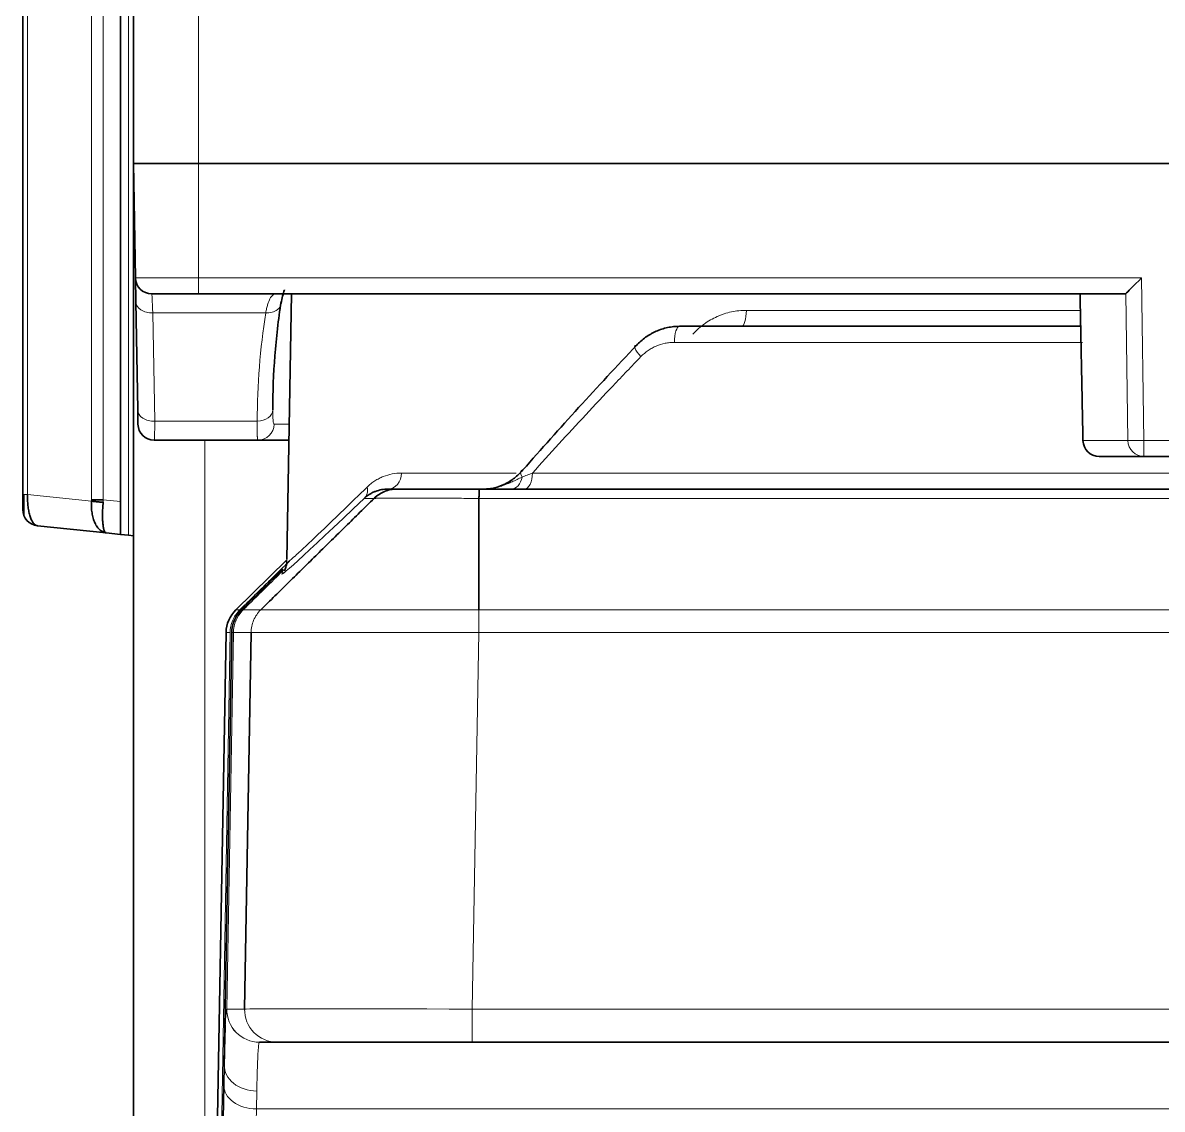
# Model space of a CAD drawing. Header units: inches. Extents: x -1096 to 3103, y -191 to 3207.
# Drawn here: x 1255.56 to 1290.58, y 1234.08 to 1267.47 of the extents above; entities that cross this region are included whole.
import ezdxf

# ---------------------------------------------------------------- set-up
doc = ezdxf.new("R2010")
doc.units = ezdxf.units.IN

msp = doc.modelspace()

# ---------------------------------------------------------------- linework, layer by layer
at = {"lineweight": 35}
for p, q in [((1258.964, 1895.141), (1258.964, 1263.141)), ((1258.564, 1252.753), (1258.564, 1364.29)), ((1255.564, 1349.812), (1255.564, 1252.977)), ((1258.964, 1122.55), (1258.964, 1263.149)), ((1258.964, 1263.141), (1260.964, 1263.141)), ((1259.026, 1259.632), (1258.964, 1263.141)), ((1258.964, 1263.141), (1260.964, 1263.141)), ((1260.964, 1263.141), (1398.136, 1263.141)), ((1260.964, 1263.141), (1398.136, 1263.141)), ((1259.038, 1258.9), (1259.026, 1259.632)), ((1260.964, 1259.141), (1259.525, 1259.141)), ((1289.449, 1259.141), (1260.964, 1259.141)), ((1263.819, 1259.141), (1263.676, 1250.971)), ((1259.096, 1255.571), (1259.038, 1258.9)), ((1275.749, 1258.141), (1288.099, 1258.141)), ((1259.104, 1255.132), (1259.096, 1255.571)), ((1262.79, 1254.641), (1259.604, 1254.641)), ((1263.741, 1254.641), (1262.79, 1254.641)), ((1290.021, 1254.141), (1288.648, 1254.141)), ((1296.903, 1254.141), (1290.021, 1254.141)), ((1255.564, 1252.977), (1255.564, 1252.511)), ((1266.791, 1253.141), (1267.064, 1253.141)), ((1269.598, 1253.141), (1297.331, 1253.141)), ((1258.564, 1252.753), (1258.564, 1251.746)), ((1258.13, 1251.791), (1256.012, 1252.014)), ((1258.13, 1251.791), (1258.564, 1251.746)), ((1258.81, 1251.72), (1258.564, 1251.746)), ((1258.81, 1251.72), (1258.964, 1251.704)), ((1262.112, 1249.428), (1263.666, 1250.955)), ((1261.813, 1248.732), (1260.982, 1201.158)), ((1261.987, 1248.732), (1261.755, 1235.443)), ((1262.38, 1237.158), (1262.579, 1248.732)), ((1263.38, 1236.141), (1262.836, 1236.141)), ((1269.378, 1236.141), (1263.38, 1236.141)), ((1297.55, 1236.141), (1269.378, 1236.141)), ((1261.744, 1234.815), (1261.755, 1235.443)), ((1261.2, 1203.623), (1261.744, 1234.815))]:
    msp.add_line(p, q, dxfattribs=at)
at = {"lineweight": 13}
for p, q in [((1260.964, 1895.141), (1260.964, 1263.141)), ((1257.677, 1252.808), (1257.677, 1364.281)), ((1258.039, 1252.808), (1258.039, 1364.281)), ((1258.81, 1350.567), (1258.81, 1251.72)), ((1255.711, 1349.812), (1255.711, 1252.977)), ((1260.964, 1263.141), (1260.964, 1259.632)), ((1259.026, 1259.632), (1260.964, 1259.632)), ((1260.964, 1259.141), (1260.964, 1259.632)), ((1260.964, 1259.632), (1289.948, 1259.632)), ((1289.948, 1259.632), (1290.021, 1254.632)), ((1289.528, 1254.632), (1289.462, 1259.147)), ((1277.802, 1258.632), (1288.089, 1258.632)), ((1259.561, 1258.555), (1259.62, 1255.226)), ((1263.031, 1258.555), (1259.561, 1258.555)), ((1288.132, 1257.649), (1275.591, 1257.649)), ((1259.62, 1255.226), (1262.772, 1255.226)), ((1263.289, 1255.132), (1263.749, 1255.132)), ((1261.164, 1254.651), (1261.164, 1211.598)), ((1288.156, 1254.632), (1288.149, 1254.63)), ((1288.156, 1254.632), (1289.528, 1254.632)), ((1290.021, 1254.141), (1290.021, 1254.632)), ((1290.021, 1254.632), (1296.903, 1254.632)), ((1267.203, 1253.632), (1270.73, 1253.632)), ((1271.228, 1253.632), (1295.701, 1253.632)), ((1255.711, 1252.977), (1255.564, 1252.977)), ((1257.676, 1252.77), (1255.711, 1252.977)), ((1258.039, 1252.808), (1258.564, 1252.753)), ((1266.363, 1252.854), (1266.06, 1252.854)), ((1297.345, 1252.854), (1269.584, 1252.854)), ((1262.112, 1249.428), (1262.235, 1249.428)), ((1262.286, 1249.428), (1262.337, 1249.428)), ((1262.337, 1249.428), (1262.878, 1249.428)), ((1269.584, 1249.428), (1297.345, 1249.428)), ((1261.936, 1248.732), (1261.106, 1201.158)), ((1261.936, 1248.732), (1261.813, 1248.732)), ((1262.038, 1248.732), (1261.836, 1237.158)), ((1262.038, 1248.732), (1261.987, 1248.732)), ((1262.579, 1248.732), (1262.038, 1248.732)), ((1269.577, 1248.732), (1269.378, 1237.158)), ((1297.352, 1248.732), (1269.577, 1248.732)), ((1261.836, 1237.158), (1262.38, 1237.158)), ((1269.378, 1237.158), (1269.378, 1236.141)), ((1269.378, 1237.158), (1297.55, 1237.158)), ((1262.755, 1234.64), (1262.744, 1234.09)), ((1262.744, 1234.09), (1262.565, 1223.848)), ((1304.185, 1234.09), (1262.744, 1234.09))]:
    msp.add_line(p, q, dxfattribs=at)
at = {"lineweight": 35}
for centre, start, end in [((1259.525, 1259.641), 181, 270), ((1259.604, 1255.141), 181, 270), ((1288.648, 1254.641), 181.1547, 270), ((1256.064, 1252.511), 180, 264)]:
    msp.add_arc(centre, 0.5, start, end, dxfattribs=at)
for centre, major_axis, ratio, start_param, end_param in [((1289.948, 1259.641), (0.493, 0.5), 0.008726, 3.307527, 4.703535), ((1289.44, 1259.641), (-0.009, 0.5), 0.17627, 3.138368, 3.295703), ((1282.764, 1254.86), (23.836, 23.837), 0.233135, 1.689502, 1.846157), ((1262.813, 1248.715), (-1, 0), 0.999848, 5.48906, 6.265732)]:
    msp.add_ellipse(centre, major_axis=major_axis, ratio=ratio, start_param=start_param, end_param=end_param, dxfattribs=at)
at = {"lineweight": 13}
for centre, major_axis, ratio, start_param, end_param in [((1259.569, 1257.141), (-0.044, 2), 0.016343, 5.49743, 6.282829), ((1259.538, 1258.908), (0.5, 0.009), 0.708213, 3.141593, 4.746295), ((1263.008, 1258.908), (-0.494, 0.078), 0.69976, 1.727785, 3.339656), ((1277.658, 1258.641), (0, 0.5), 0.288098, 3.141593, 4.694936), ((1283.464, 1256.633), (15.086, 15.121), 0.936593, 2.229305, 2.390326), ((1275.749, 1257.641), (0, -0.5), 0.315925, 3.141593, 4.694936), ((1274.74, 1257.201), (-0.363, 0.344), 0.24176, 5.955021, 7.579133), ((1259.596, 1255.58), (0.5, 0.009), 0.708213, 3.141593, 4.746295), ((1262.749, 1255.58), (-0.5, -0.001), 0.707922, 1.615245, 3.113315), ((1259.578, 1256.641), (-0.026, 2), 0.016348, 3.141379, 3.926777), ((1262.79, 1255.141), (0, -0.5), 0.997449, 0, 1.553343), ((1288.648, 1254.641), (0, 0.5), 0.984808, 1.58825, 3.141593), ((1290.021, 1254.641), (0, -0.5), 0.984808, 4.729842, 6.283185), ((1290.021, 1254.641), (0.5, 0.007), 0.017451, 3.316126, 4.712133), ((1271.252, 1253.373), (0.376, -0.33), 0.341956, 2.802312, 3.952214), ((1266.791, 1253.641), (0, 0.5), 0.823721, 3.141593, 4.694936), ((1270.571, 1253.641), (0, 0.5), 0.707376, 3.141593, 4.441314), ((1270.983, 1253.641), (0, -0.5), 0.48964, 0, 1.553343), ((1265.709, 1253.21), (-0.345, 0.362), 0.79172, 3.161618, 4.04734), ((1283.473, 1270.13), (19.947, 19.601), 0.008724, 3.072566, 3.642593), ((1262.835, 1237.141), (-0.126, 0.992), 0.999845, 1.427137, 3.015348), ((1262.836, 1237.141), (0, 1), 0.999848, 1.553343, 3.141593), ((1261.685, 1228.517), (0.151, 8.641), 0.01679, 0.000293, 0.002429), ((1263.38, 1237.141), (0, 1), 0.999848, 1.553343, 3.141593), ((1269.38, 1237.141), (-7.001, 0.017), 0.002492, 4.712652, 6.265695), ((1262.755, 1235.425), (-1, 0.017), 0.785567, 0, 1.584508), ((1262.744, 1234.797), (-1, 0.017), 0.707053, 0, 1.583137)]:
    msp.add_ellipse(centre, major_axis=major_axis, ratio=ratio, start_param=start_param, end_param=end_param, dxfattribs=at)
for points, knots in [([(1263.031, 1258.555), (1263.04, 1258.602), (1263.049, 1258.646), (1263.064, 1258.709), (1263.069, 1258.73), (1263.079, 1258.769), (1263.084, 1258.788), (1263.111, 1258.879), (1263.135, 1258.94), (1263.168, 1259.002), (1263.175, 1259.014), (1263.189, 1259.036), (1263.196, 1259.046), (1263.218, 1259.075), (1263.233, 1259.09), (1263.279, 1259.128), (1263.312, 1259.141), (1263.347, 1259.141)], [0, 0, 0, 0, 0.125, 0.125, 0.1875, 0.1875, 0.25, 0.25, 0.5, 0.5, 0.5625, 0.5625, 0.625, 0.625, 0.75, 0.75, 1, 1, 1, 1]), ([(1288.065, 1259.141), (1288.082, 1258.31), (1288.099, 1257.48), (1288.129, 1255.977), (1288.143, 1255.304), (1288.156, 1254.632)], [0, 0, 0, 0, 0.552574, 0.552574, 1, 1, 1, 1]), ([(1276.157, 1257.9), (1276.21, 1257.958), (1276.266, 1258.013), (1276.354, 1258.091), (1276.384, 1258.117), (1276.444, 1258.165), (1276.475, 1258.189), (1276.569, 1258.257), (1276.698, 1258.34), (1276.835, 1258.41), (1276.94, 1258.457), (1276.976, 1258.472), (1277.03, 1258.493), (1277.048, 1258.5), (1277.085, 1258.513), (1277.176, 1258.544), (1277.343, 1258.588), (1277.57, 1258.624), (1277.724, 1258.632), (1277.802, 1258.632)], [0, 0, 0, 0, 0.125, 0.125, 0.1875, 0.1875, 0.25, 0.25, 0.375, 0.5, 0.5, 0.5625, 0.5625, 0.59375, 0.59375, 0.625, 0.75, 0.875, 1, 1, 1, 1]), ([(1275.591, 1257.649), (1275.543, 1257.649), (1275.495, 1257.647), (1275.424, 1257.64), (1275.4, 1257.637), (1275.353, 1257.629), (1275.329, 1257.625), (1275.213, 1257.602), (1275.122, 1257.573), (1275.012, 1257.527), (1274.99, 1257.517), (1274.947, 1257.496), (1274.926, 1257.485), (1274.863, 1257.45), (1274.822, 1257.425), (1274.704, 1257.343), (1274.63, 1257.281), (1274.562, 1257.21)], [0, 0, 0, 0, 0.125, 0.125, 0.1875, 0.1875, 0.25, 0.25, 0.5, 0.5, 0.5625, 0.5625, 0.625, 0.625, 0.75, 0.75, 1, 1, 1, 1]), ([(1274.562, 1257.21), (1274.418, 1257.061), (1274.275, 1256.912), (1273.99, 1256.614), (1273.848, 1256.465), (1273.424, 1256.018), (1272.863, 1255.422), (1272.313, 1254.825), (1271.766, 1254.229), (1271.496, 1253.93), (1271.228, 1253.632)], [0, 0, 0, 0, 0.125, 0.125, 0.25, 0.25, 0.5, 0.75, 0.75, 1, 1, 1, 1]), ([(1263.249, 1255.571), (1263.249, 1255.536), (1263.249, 1255.503), (1263.25, 1255.456), (1263.25, 1255.441), (1263.251, 1255.412), (1263.251, 1255.398), (1263.253, 1255.33), (1263.255, 1255.284), (1263.259, 1255.237), (1263.26, 1255.228), (1263.262, 1255.211), (1263.263, 1255.203), (1263.266, 1255.182), (1263.268, 1255.17), (1263.276, 1255.142), (1263.282, 1255.132), (1263.289, 1255.132)], [0, 0, 0, 0, 0.125, 0.125, 0.1875, 0.1875, 0.25, 0.25, 0.5, 0.5, 0.5625, 0.5625, 0.625, 0.625, 0.75, 0.75, 1, 1, 1, 1]), ([(1262.79, 1254.641), (1262.785, 1254.641), (1262.781, 1254.653), (1262.777, 1254.691), (1262.775, 1254.707), (1262.774, 1254.736), (1262.773, 1254.746), (1262.772, 1254.768), (1262.772, 1254.78), (1262.77, 1254.842), (1262.77, 1254.904), (1262.77, 1254.994), (1262.77, 1255.013), (1262.77, 1255.052), (1262.77, 1255.072), (1262.771, 1255.135), (1262.772, 1255.18), (1262.772, 1255.226)], [0, 0, 0, 0, 0.25, 0.25, 0.375, 0.375, 0.4375, 0.4375, 0.5, 0.5, 0.75, 0.75, 0.8125, 0.8125, 0.875, 0.875, 1, 1, 1, 1]), ([(1266.148, 1253.202), (1266.186, 1253.239), (1266.225, 1253.273), (1266.305, 1253.336), (1266.345, 1253.365), (1266.408, 1253.405), (1266.429, 1253.418), (1266.471, 1253.443), (1266.492, 1253.454), (1266.557, 1253.487), (1266.6, 1253.507), (1266.733, 1253.56), (1266.823, 1253.586), (1267.009, 1253.622), (1267.105, 1253.632), (1267.203, 1253.632)], [0, 0, 0, 0, 0.125, 0.125, 0.25, 0.25, 0.3125, 0.3125, 0.375, 0.375, 0.5, 0.5, 0.75, 0.75, 1, 1, 1, 1]), ([(1269.74, 1253.141), (1269.786, 1253.141), (1269.834, 1253.143), (1269.928, 1253.152), (1269.976, 1253.159), (1270.071, 1253.177), (1270.118, 1253.188), (1270.214, 1253.214), (1270.262, 1253.229), (1270.358, 1253.262), (1270.407, 1253.281), (1270.504, 1253.32), (1270.553, 1253.341), (1270.652, 1253.386), (1270.702, 1253.409), (1270.805, 1253.457), (1270.858, 1253.482), (1270.912, 1253.507)], [0, 0, 0, 0, 0.125, 0.125, 0.25, 0.25, 0.375, 0.375, 0.5, 0.5, 0.625, 0.625, 0.75, 0.75, 0.875, 0.875, 1, 1, 1, 1]), ([(1271.228, 1253.632), (1271.172, 1253.611), (1271.117, 1253.59), (1271.012, 1253.548), (1270.961, 1253.527), (1270.912, 1253.507)], [0, 0, 0, 0, 0.5, 0.5, 1, 1, 1, 1]), ([(1263.675, 1250.879), (1263.675, 1250.875), (1263.678, 1250.875), (1263.689, 1250.879), (1263.695, 1250.883), (1263.711, 1250.894), (1263.72, 1250.901), (1263.777, 1250.945), (1263.848, 1251.006), (1264.039, 1251.179), (1264.16, 1251.29), (1264.322, 1251.443), (1264.341, 1251.46), (1264.378, 1251.496), (1264.398, 1251.514), (1264.456, 1251.569), (1264.577, 1251.684), (1264.71, 1251.811), (1264.99, 1252.079), (1265.197, 1252.278), (1265.645, 1252.713), (1265.888, 1252.948), (1266.148, 1253.202)], [0, 0, 0, 0, 0.059266, 0.059266, 0.102027, 0.102027, 0.144788, 0.144788, 0.31583, 0.31583, 0.486873, 0.486873, 0.508253, 0.508253, 0.529633, 0.529633, 0.572394, 0.657915, 0.657915, 0.828958, 0.828958, 1, 1, 1, 1]), ([(1258.034, 1252.733), (1258.034, 1252.736), (1258.035, 1252.741), (1258.036, 1252.749), (1258.036, 1252.756), (1258.037, 1252.762), (1258.037, 1252.766), (1258.037, 1252.771), (1258.037, 1252.774), (1258.038, 1252.778), (1258.038, 1252.78), (1258.037, 1252.783), (1258.038, 1252.785), (1258.038, 1252.787), (1258.038, 1252.789), (1258.038, 1252.791), (1258.039, 1252.794), (1258.039, 1252.797), (1258.039, 1252.8), (1258.039, 1252.804), (1258.039, 1252.807), (1258.039, 1252.808)], [0, 0, 0, 0, 0.119835, 0.225184, 0.315908, 0.391904, 0.453174, 0.499935, 0.555139, 0.599927, 0.636448, 0.664708, 0.688997, 0.715637, 0.750295, 0.776735, 0.808759, 0.847035, 0.89174, 0.94279, 1, 1, 1, 1]), ([(1269.584, 1252.854), (1269.581, 1252.854), (1269.577, 1252.854), (1269.571, 1252.854), (1269.561, 1252.854), (1269.538, 1252.854), (1269.519, 1252.854), (1269.479, 1252.854), (1269.454, 1252.854), (1269.402, 1252.854), (1269.376, 1252.854), (1269.324, 1252.854), (1269.196, 1252.854), (1269.069, 1252.855), (1268.867, 1252.855), (1268.767, 1252.855), (1268.618, 1252.855), (1268.569, 1252.855), (1268.496, 1252.855), (1268.471, 1252.856), (1268.423, 1252.856), (1268.399, 1252.856), (1268.279, 1252.856), (1268.092, 1252.856), (1267.827, 1252.856), (1267.66, 1252.856), (1267.559, 1252.856), (1267.539, 1252.856), (1267.499, 1252.856), (1267.479, 1252.856), (1267.421, 1252.856), (1267.383, 1252.856), (1267.273, 1252.856), (1267.203, 1252.856), (1267.07, 1252.856), (1267.008, 1252.856), (1266.919, 1252.856), (1266.89, 1252.856), (1266.849, 1252.856), (1266.835, 1252.856), (1266.808, 1252.856), (1266.795, 1252.856), (1266.731, 1252.856), (1266.685, 1252.856), (1266.601, 1252.856), (1266.564, 1252.855), (1266.499, 1252.855), (1266.47, 1252.855), (1266.441, 1252.855), (1266.435, 1252.855), (1266.424, 1252.855), (1266.419, 1252.855), (1266.405, 1252.855), (1266.397, 1252.854), (1266.383, 1252.854), (1266.378, 1252.854), (1266.371, 1252.854), (1266.368, 1252.854), (1266.365, 1252.854), (1266.364, 1252.854), (1266.364, 1252.854), (1266.364, 1252.854), (1266.363, 1252.854), (1266.363, 1252.854)], [0, 0, 0, 0, 0.001953, 0.001953, 0.003906, 0.007813, 0.015625, 0.015625, 0.03125, 0.03125, 0.046875, 0.046875, 0.0625, 0.125, 0.125, 0.1875, 0.1875, 0.21875, 0.21875, 0.234375, 0.234375, 0.25, 0.25, 0.3125, 0.375, 0.4375, 0.4375, 0.453125, 0.453125, 0.46875, 0.46875, 0.5, 0.5, 0.5625, 0.5625, 0.625, 0.625, 0.65625, 0.65625, 0.671875, 0.671875, 0.6875, 0.6875, 0.75, 0.75, 0.8125, 0.8125, 0.875, 0.875, 0.890625, 0.890625, 0.90625, 0.90625, 0.9375, 0.9375, 0.96875, 0.96875, 0.984375, 0.992188, 0.996094, 0.998047, 0.998047, 1, 1, 1, 1]), ([(1262.235, 1249.428), (1262.189, 1249.383), (1262.147, 1249.333), (1262.074, 1249.226), (1262.043, 1249.169), (1261.992, 1249.05), (1261.972, 1248.988), (1261.945, 1248.861), (1261.937, 1248.797), (1261.936, 1248.732)], [0, 0, 0, 0, 0.25, 0.25, 0.5, 0.5, 0.75, 0.75, 1, 1, 1, 1]), ([(1262.337, 1249.428), (1262.29, 1249.383), (1262.249, 1249.333), (1262.176, 1249.226), (1262.144, 1249.169), (1262.093, 1249.05), (1262.073, 1248.988), (1262.046, 1248.861), (1262.039, 1248.797), (1262.038, 1248.732)], [0, 0, 0, 0, 0.25, 0.25, 0.5, 0.5, 0.75, 0.75, 1, 1, 1, 1]), ([(1262.878, 1249.428), (1262.832, 1249.383), (1262.79, 1249.333), (1262.717, 1249.226), (1262.685, 1249.169), (1262.634, 1249.05), (1262.615, 1248.988), (1262.587, 1248.861), (1262.58, 1248.797), (1262.579, 1248.732)], [0, 0, 0, 0, 0.25, 0.25, 0.5, 0.5, 0.75, 0.75, 1, 1, 1, 1]), ([(1262.878, 1249.428), (1262.878, 1249.428), (1262.879, 1249.428), (1262.88, 1249.428), (1262.883, 1249.428), (1262.888, 1249.428), (1262.899, 1249.428), (1262.908, 1249.428), (1262.927, 1249.427), (1262.934, 1249.427), (1262.949, 1249.427), (1262.958, 1249.427), (1262.975, 1249.428), (1262.985, 1249.428), (1263.005, 1249.427), (1263.016, 1249.427), (1263.039, 1249.427), (1263.051, 1249.427), (1263.076, 1249.427), (1263.089, 1249.427), (1263.131, 1249.427), (1263.161, 1249.427), (1263.259, 1249.427), (1263.335, 1249.427), (1263.463, 1249.426), (1263.509, 1249.426), (1263.581, 1249.426), (1263.605, 1249.426), (1263.655, 1249.425), (1263.681, 1249.425), (1263.812, 1249.424), (1263.925, 1249.424), (1264.169, 1249.423), (1264.299, 1249.424), (1264.576, 1249.425), (1264.723, 1249.426), (1264.957, 1249.426), (1265.037, 1249.426), (1265.159, 1249.426), (1265.2, 1249.426), (1265.284, 1249.426), (1265.325, 1249.426), (1265.537, 1249.426), (1265.886, 1249.426), (1266.257, 1249.426), (1266.639, 1249.426), (1266.836, 1249.426), (1267.089, 1249.427), (1267.139, 1249.427), (1267.241, 1249.427), (1267.394, 1249.427), (1267.549, 1249.427), (1267.861, 1249.427), (1268.071, 1249.427), (1268.39, 1249.427), (1268.497, 1249.427), (1268.658, 1249.427), (1268.712, 1249.427), (1268.821, 1249.427), (1268.875, 1249.427), (1268.984, 1249.428), (1269.038, 1249.428), (1269.147, 1249.428), (1269.202, 1249.428), (1269.283, 1249.428), (1269.311, 1249.428), (1269.365, 1249.428), (1269.393, 1249.428), (1269.447, 1249.428), (1269.474, 1249.428), (1269.529, 1249.428), (1269.556, 1249.428), (1269.584, 1249.428)], [0, 0, 0, 0, 0.007812, 0.007812, 0.015625, 0.03125, 0.03125, 0.0625, 0.0625, 0.078125, 0.078125, 0.09375, 0.09375, 0.109375, 0.109375, 0.125, 0.125, 0.140625, 0.140625, 0.15625, 0.15625, 0.1875, 0.1875, 0.25, 0.25, 0.28125, 0.28125, 0.296875, 0.296875, 0.3125, 0.3125, 0.375, 0.375, 0.4375, 0.4375, 0.5, 0.5, 0.53125, 0.53125, 0.546875, 0.546875, 0.5625, 0.5625, 0.625, 0.6875, 0.6875, 0.75, 0.75, 0.765625, 0.765625, 0.78125, 0.8125, 0.8125, 0.875, 0.875, 0.90625, 0.90625, 0.921875, 0.921875, 0.9375, 0.9375, 0.953125, 0.953125, 0.96875, 0.96875, 0.976563, 0.976563, 0.984375, 0.984375, 0.992188, 0.992188, 1, 1, 1, 1]), ([(1269.584, 1249.428), (1269.583, 1249.383), (1269.583, 1249.333), (1269.581, 1249.226), (1269.581, 1249.169), (1269.58, 1249.05), (1269.579, 1248.988), (1269.578, 1248.861), (1269.577, 1248.797), (1269.577, 1248.732)], [0, 0, 0, 0, 0.25, 0.25, 0.5, 0.5, 0.75, 0.75, 1, 1, 1, 1]), ([(1269.577, 1248.732), (1269.52, 1248.732), (1269.463, 1248.733), (1269.377, 1248.733), (1269.349, 1248.733), (1269.292, 1248.733), (1269.263, 1248.732), (1269.121, 1248.733), (1269.007, 1248.733), (1268.837, 1248.733), (1268.78, 1248.733), (1268.667, 1248.733), (1268.498, 1248.733), (1268.331, 1248.733), (1267.998, 1248.733), (1267.779, 1248.734), (1267.454, 1248.734), (1267.346, 1248.734), (1267.186, 1248.734), (1267.132, 1248.734), (1267.026, 1248.734), (1266.973, 1248.734), (1266.709, 1248.734), (1266.504, 1248.734), (1266.106, 1248.735), (1265.718, 1248.735), (1265.354, 1248.735), (1265.133, 1248.735), (1265.09, 1248.735), (1265.003, 1248.735), (1264.96, 1248.735), (1264.832, 1248.735), (1264.749, 1248.735), (1264.505, 1248.735), (1264.352, 1248.734), (1264.062, 1248.733), (1263.926, 1248.732), (1263.672, 1248.732), (1263.554, 1248.732), (1263.418, 1248.733), (1263.391, 1248.733), (1263.338, 1248.734), (1263.313, 1248.734), (1263.238, 1248.734), (1263.19, 1248.734), (1263.056, 1248.734), (1262.978, 1248.734), (1262.875, 1248.734), (1262.843, 1248.733), (1262.8, 1248.733), (1262.786, 1248.733), (1262.76, 1248.733), (1262.747, 1248.733), (1262.723, 1248.733), (1262.712, 1248.733), (1262.691, 1248.733), (1262.681, 1248.733), (1262.662, 1248.733), (1262.654, 1248.733), (1262.638, 1248.733), (1262.631, 1248.733), (1262.611, 1248.733), (1262.601, 1248.733), (1262.586, 1248.732), (1262.581, 1248.732), (1262.579, 1248.732)], [0, 0, 0, 0, 0.015625, 0.015625, 0.023438, 0.023438, 0.03125, 0.03125, 0.0625, 0.0625, 0.078125, 0.078125, 0.09375, 0.125, 0.125, 0.1875, 0.1875, 0.21875, 0.21875, 0.234375, 0.234375, 0.25, 0.25, 0.3125, 0.3125, 0.375, 0.4375, 0.4375, 0.453125, 0.453125, 0.46875, 0.46875, 0.5, 0.5, 0.5625, 0.5625, 0.625, 0.625, 0.6875, 0.6875, 0.703125, 0.703125, 0.71875, 0.71875, 0.75, 0.75, 0.8125, 0.8125, 0.84375, 0.84375, 0.859375, 0.859375, 0.875, 0.875, 0.890625, 0.890625, 0.90625, 0.90625, 0.921875, 0.921875, 0.9375, 0.9375, 0.96875, 0.96875, 1, 1, 1, 1]), ([(1261.789, 1236.663), (1261.79, 1236.681), (1261.79, 1236.698), (1261.795, 1236.788), (1261.798, 1236.852), (1261.804, 1236.935), (1261.805, 1236.96), (1261.809, 1237.006), (1261.811, 1237.027), (1261.817, 1237.082), (1261.82, 1237.11), (1261.826, 1237.138), (1261.829, 1237.149), (1261.832, 1237.155), (1261.834, 1237.157), (1261.835, 1237.158), (1261.836, 1237.158)], [0, 0, 0, 0, 0.054904, 0.054904, 0.291178, 0.291178, 0.409315, 0.409315, 0.527452, 0.527452, 0.763726, 0.763726, 0.881863, 0.940932, 0.940932, 1, 1, 1, 1]), ([(1262.835, 1236.141), (1262.831, 1236.14), (1262.824, 1236.123), (1262.816, 1236.074), (1262.811, 1236.026), (1262.809, 1236.008), (1262.805, 1235.967), (1262.803, 1235.945), (1262.798, 1235.873), (1262.794, 1235.817), (1262.789, 1235.721), (1262.788, 1235.688), (1262.784, 1235.616), (1262.783, 1235.579), (1262.778, 1235.46), (1262.774, 1235.375), (1262.77, 1235.235), (1262.768, 1235.187), (1262.766, 1235.087), (1262.764, 1235.035), (1262.76, 1234.874), (1262.757, 1234.76), (1262.755, 1234.64)], [0, 0, 0, 0, 0.125, 0.25, 0.25, 0.3125, 0.3125, 0.375, 0.375, 0.5, 0.5, 0.5625, 0.5625, 0.625, 0.625, 0.75, 0.75, 0.8125, 0.8125, 0.875, 0.875, 1, 1, 1, 1])]:
    msp.add_open_spline(points, degree=3, knots=knots, dxfattribs=at)
at = {"lineweight": 35}
for points, knots in [([(1263.51, 1258.841), (1263.522, 1258.929), (1263.551, 1259.108), (1263.598, 1259.236), (1263.612, 1259.259), (1263.612, 1259.26)], [0, 0, 0, 0, 0.324449, 0.787814, 1, 1, 1, 1]), ([(1263.503, 1258.9), (1263.46, 1258.623), (1263.423, 1258.345), (1263.359, 1257.79), (1263.332, 1257.513), (1263.268, 1256.681), (1263.248, 1256.126), (1263.249, 1255.571)], [0, 0, 0, 0, 0.25, 0.25, 0.5, 0.5, 1, 1, 1, 1]), ([(1274.423, 1257.555), (1274.51, 1257.648), (1274.605, 1257.731), (1274.757, 1257.84), (1274.809, 1257.873), (1274.89, 1257.92), (1274.918, 1257.934), (1274.974, 1257.963), (1275.002, 1257.976), (1275.144, 1258.039), (1275.26, 1258.076), (1275.411, 1258.108), (1275.441, 1258.114), (1275.502, 1258.124), (1275.533, 1258.128), (1275.625, 1258.137), (1275.687, 1258.141), (1275.749, 1258.141)], [0, 0, 0, 0, 0.25, 0.25, 0.375, 0.375, 0.4375, 0.4375, 0.5, 0.5, 0.75, 0.75, 0.8125, 0.8125, 0.875, 0.875, 1, 1, 1, 1]), ([(1269.74, 1253.141), (1269.793, 1253.141), (1269.847, 1253.144), (1269.928, 1253.153), (1269.955, 1253.157), (1270.009, 1253.167), (1270.036, 1253.173), (1270.169, 1253.204), (1270.274, 1253.242), (1270.402, 1253.304), (1270.427, 1253.318), (1270.478, 1253.346), (1270.503, 1253.361), (1270.577, 1253.407), (1270.626, 1253.441), (1270.766, 1253.55), (1270.854, 1253.633), (1270.935, 1253.726)], [0, 0, 0, 0, 0.125, 0.125, 0.1875, 0.1875, 0.25, 0.25, 0.5, 0.5, 0.5625, 0.5625, 0.625, 0.625, 0.75, 0.75, 1, 1, 1, 1]), ([(1255.595, 1252.977), (1255.595, 1252.924), (1255.595, 1252.825), (1255.595, 1252.686), (1255.595, 1252.571), (1255.595, 1252.452), (1255.595, 1252.361), (1255.595, 1252.337), (1255.595, 1252.338)], [0, 0, 0, 0, 0.131888, 0.262317, 0.389972, 0.514941, 0.75891, 1, 1, 1, 1]), ([(1266.791, 1253.141), (1266.724, 1253.141), (1266.592, 1253.128), (1266.467, 1253.093), (1266.375, 1253.058), (1266.345, 1253.045), (1266.286, 1253.016), (1266.256, 1252.999), (1266.198, 1252.964), (1266.17, 1252.945), (1266.114, 1252.902), (1266.087, 1252.879), (1266.06, 1252.854)], [0, 0, 0, 0, 0.25, 0.5, 0.5, 0.625, 0.625, 0.75, 0.75, 0.875, 0.875, 1, 1, 1, 1]), ([(1267.064, 1253.141), (1266.999, 1253.141), (1266.934, 1253.134), (1266.807, 1253.109), (1266.745, 1253.091), (1266.625, 1253.042), (1266.568, 1253.011), (1266.46, 1252.94), (1266.409, 1252.899), (1266.363, 1252.854)], [0, 0, 0, 0, 0.25, 0.25, 0.5, 0.5, 0.75, 0.75, 1, 1, 1, 1]), ([(1267.064, 1253.141), (1267.065, 1253.141), (1267.068, 1253.141), (1267.075, 1253.141), (1267.079, 1253.141), (1267.09, 1253.141), (1267.096, 1253.141), (1267.107, 1253.141), (1267.111, 1253.141), (1267.12, 1253.141), (1267.124, 1253.141), (1267.147, 1253.141), (1267.169, 1253.141), (1267.221, 1253.141), (1267.25, 1253.141), (1267.315, 1253.141), (1267.352, 1253.141), (1267.412, 1253.141), (1267.434, 1253.141), (1267.477, 1253.141), (1267.5, 1253.141), (1267.569, 1253.141), (1267.619, 1253.141), (1267.723, 1253.141), (1267.778, 1253.141), (1267.865, 1253.141), (1267.894, 1253.141), (1267.94, 1253.141), (1267.956, 1253.141), (1267.987, 1253.141), (1268.003, 1253.141), (1268.083, 1253.141), (1268.148, 1253.141), (1268.351, 1253.141), (1268.495, 1253.141), (1268.664, 1253.141), (1268.683, 1253.141), (1268.721, 1253.141), (1268.741, 1253.141), (1268.799, 1253.141), (1268.837, 1253.141), (1268.954, 1253.141), (1269.033, 1253.141), (1269.192, 1253.141), (1269.272, 1253.141), (1269.393, 1253.141), (1269.434, 1253.141), (1269.495, 1253.141), (1269.515, 1253.141), (1269.556, 1253.141), (1269.577, 1253.141), (1269.598, 1253.141)], [0, 0, 0, 0, 0.03125, 0.03125, 0.0625, 0.0625, 0.09375, 0.09375, 0.109375, 0.109375, 0.125, 0.125, 0.1875, 0.1875, 0.25, 0.25, 0.3125, 0.3125, 0.34375, 0.34375, 0.375, 0.375, 0.4375, 0.4375, 0.5, 0.5, 0.53125, 0.53125, 0.546875, 0.546875, 0.5625, 0.5625, 0.625, 0.625, 0.75, 0.75, 0.765625, 0.765625, 0.78125, 0.78125, 0.8125, 0.8125, 0.875, 0.875, 0.9375, 0.9375, 0.96875, 0.96875, 0.984375, 0.984375, 1, 1, 1, 1]), ([(1269.598, 1253.141), (1269.596, 1253.141), (1269.595, 1253.134), (1269.593, 1253.109), (1269.592, 1253.091), (1269.59, 1253.042), (1269.588, 1253.011), (1269.586, 1252.94), (1269.585, 1252.899), (1269.584, 1252.854)], [0, 0, 0, 0, 0.25, 0.25, 0.5, 0.5, 0.75, 0.75, 1, 1, 1, 1]), ([(1257.676, 1252.77), (1257.678, 1252.77), (1257.684, 1252.769), (1257.692, 1252.768), (1257.7, 1252.767), (1257.708, 1252.766), (1257.716, 1252.764), (1257.724, 1252.763), (1257.732, 1252.762), (1257.74, 1252.761), (1257.747, 1252.76), (1257.755, 1252.759), (1257.762, 1252.758), (1257.77, 1252.758), (1257.777, 1252.757), (1257.784, 1252.756), (1257.791, 1252.755), (1257.798, 1252.754), (1257.804, 1252.754), (1257.811, 1252.753), (1257.817, 1252.752), (1257.823, 1252.752), (1257.829, 1252.751), (1257.835, 1252.75), (1257.85, 1252.749), (1257.875, 1252.746), (1257.907, 1252.743), (1257.933, 1252.741), (1257.953, 1252.739), (1257.969, 1252.738), (1257.984, 1252.737), (1257.998, 1252.736), (1258.01, 1252.735), (1258.022, 1252.734), (1258.03, 1252.733), (1258.034, 1252.733)], [0, 0, 0, 0, 0.028542, 0.056466, 0.083774, 0.110464, 0.136537, 0.161992, 0.186829, 0.211047, 0.234647, 0.257628, 0.27999, 0.301733, 0.322856, 0.34336, 0.363245, 0.382511, 0.401157, 0.419185, 0.436595, 0.453386, 0.469561, 0.485119, 0.500061, 0.599501, 0.6828, 0.749992, 0.796833, 0.838799, 0.876051, 0.909164, 0.939364, 0.968717, 1, 1, 1, 1]), ([(1257.677, 1252.808), (1257.701, 1252.808), (1257.727, 1252.808), (1257.783, 1252.808), (1257.812, 1252.808), (1257.874, 1252.808), (1257.907, 1252.808), (1257.972, 1252.808), (1258.006, 1252.808), (1258.039, 1252.808)], [0, 0, 0, 0, 0.25, 0.25, 0.5, 0.5, 0.75, 0.75, 1, 1, 1, 1]), ([(1263.665, 1250.958), (1263.671, 1250.929), (1263.68, 1250.863), (1263.663, 1250.771), (1263.639, 1250.699), (1263.613, 1250.648), (1263.601, 1250.631), (1263.598, 1250.626), (1263.598, 1250.626)], [0, 0, 0, 0, 0.087825, 0.221976, 0.351935, 0.51461, 0.794643, 1, 1, 1, 1]), ([(1262.286, 1249.428), (1262.24, 1249.383), (1262.198, 1249.333), (1262.125, 1249.226), (1262.094, 1249.169), (1262.043, 1249.05), (1262.023, 1248.988), (1261.996, 1248.861), (1261.988, 1248.797), (1261.987, 1248.732)], [0, 0, 0, 0, 0.25, 0.25, 0.5, 0.5, 0.75, 0.75, 1, 1, 1, 1]), ([(1261.755, 1235.443), (1261.756, 1235.477), (1261.756, 1235.511), (1261.758, 1235.578), (1261.759, 1235.677), (1261.761, 1235.771), (1261.764, 1235.894), (1261.766, 1235.953), (1261.769, 1236.068), (1261.77, 1236.123), (1261.775, 1236.282), (1261.778, 1236.38), (1261.783, 1236.515), (1261.784, 1236.558), (1261.787, 1236.621), (1261.788, 1236.642), (1261.789, 1236.663)], [0, 0, 0, 0, 0.066355, 0.066355, 0.13271, 0.265419, 0.265419, 0.398129, 0.398129, 0.530838, 0.530838, 0.796258, 0.796258, 0.928967, 0.928967, 1, 1, 1, 1])]:
    msp.add_open_spline(points, degree=3, knots=knots, dxfattribs=at)
for points, degree in [([(1288.057, 1259.141), (1288.148, 1254.63)], 1), ([(1255.711, 1252.977), (1255.71, 1252.948), (1255.709, 1252.89), (1255.711, 1252.804), (1255.716, 1252.718), (1255.723, 1252.634), (1255.733, 1252.553), (1255.746, 1252.474), (1255.761, 1252.4), (1255.78, 1252.329), (1255.801, 1252.264), (1255.825, 1252.204), (1255.851, 1252.151), (1255.88, 1252.105), (1255.91, 1252.068), (1255.943, 1252.04), (1255.977, 1252.021), (1256, 1252.015), (1256.012, 1252.014)], 3), ([(1258.13, 1251.791), (1258.112, 1251.793), (1258.077, 1251.8), (1258.027, 1251.819), (1257.979, 1251.846), (1257.933, 1251.882), (1257.89, 1251.925), (1257.85, 1251.976), (1257.813, 1252.034), (1257.78, 1252.098), (1257.751, 1252.168), (1257.727, 1252.243), (1257.706, 1252.322), (1257.691, 1252.405), (1257.68, 1252.491), (1257.673, 1252.581), (1257.671, 1252.675), (1257.674, 1252.738), (1257.676, 1252.77)], 3), ([(1258.13, 1251.791), (1258.123, 1251.792), (1258.111, 1251.796), (1258.095, 1251.812), (1258.079, 1251.836), (1258.066, 1251.868), (1258.053, 1251.908), (1258.042, 1251.956), (1258.033, 1252.011), (1258.026, 1252.072), (1258.02, 1252.139), (1258.016, 1252.212), (1258.015, 1252.289), (1258.015, 1252.371), (1258.016, 1252.455), (1258.02, 1252.544), (1258.026, 1252.637), (1258.031, 1252.701), (1258.034, 1252.733)], 3), ([(1266.363, 1252.854), (1262.878, 1249.428)], 1), ([(1269.584, 1252.854), (1269.584, 1249.428)], 1), ([(1257.936, 1251.879), (1258.026, 1251.82), (1258.124, 1251.801)], 2), ([(1263.56, 1250.679), (1262.286, 1249.428)], 1)]:
    msp.add_open_spline(points, degree=degree, dxfattribs=at)
at = {"lineweight": 13}
for points, degree in [([(1257.676, 1252.77), (1257.677, 1252.789), (1257.677, 1252.808)], 2), ([(1263.758, 1250.924), (1262.235, 1249.428)], 1), ([(1263.585, 1250.655), (1262.337, 1249.428)], 1)]:
    msp.add_open_spline(points, degree=degree, dxfattribs=at)

doc.saveas('drawing.dxf')
